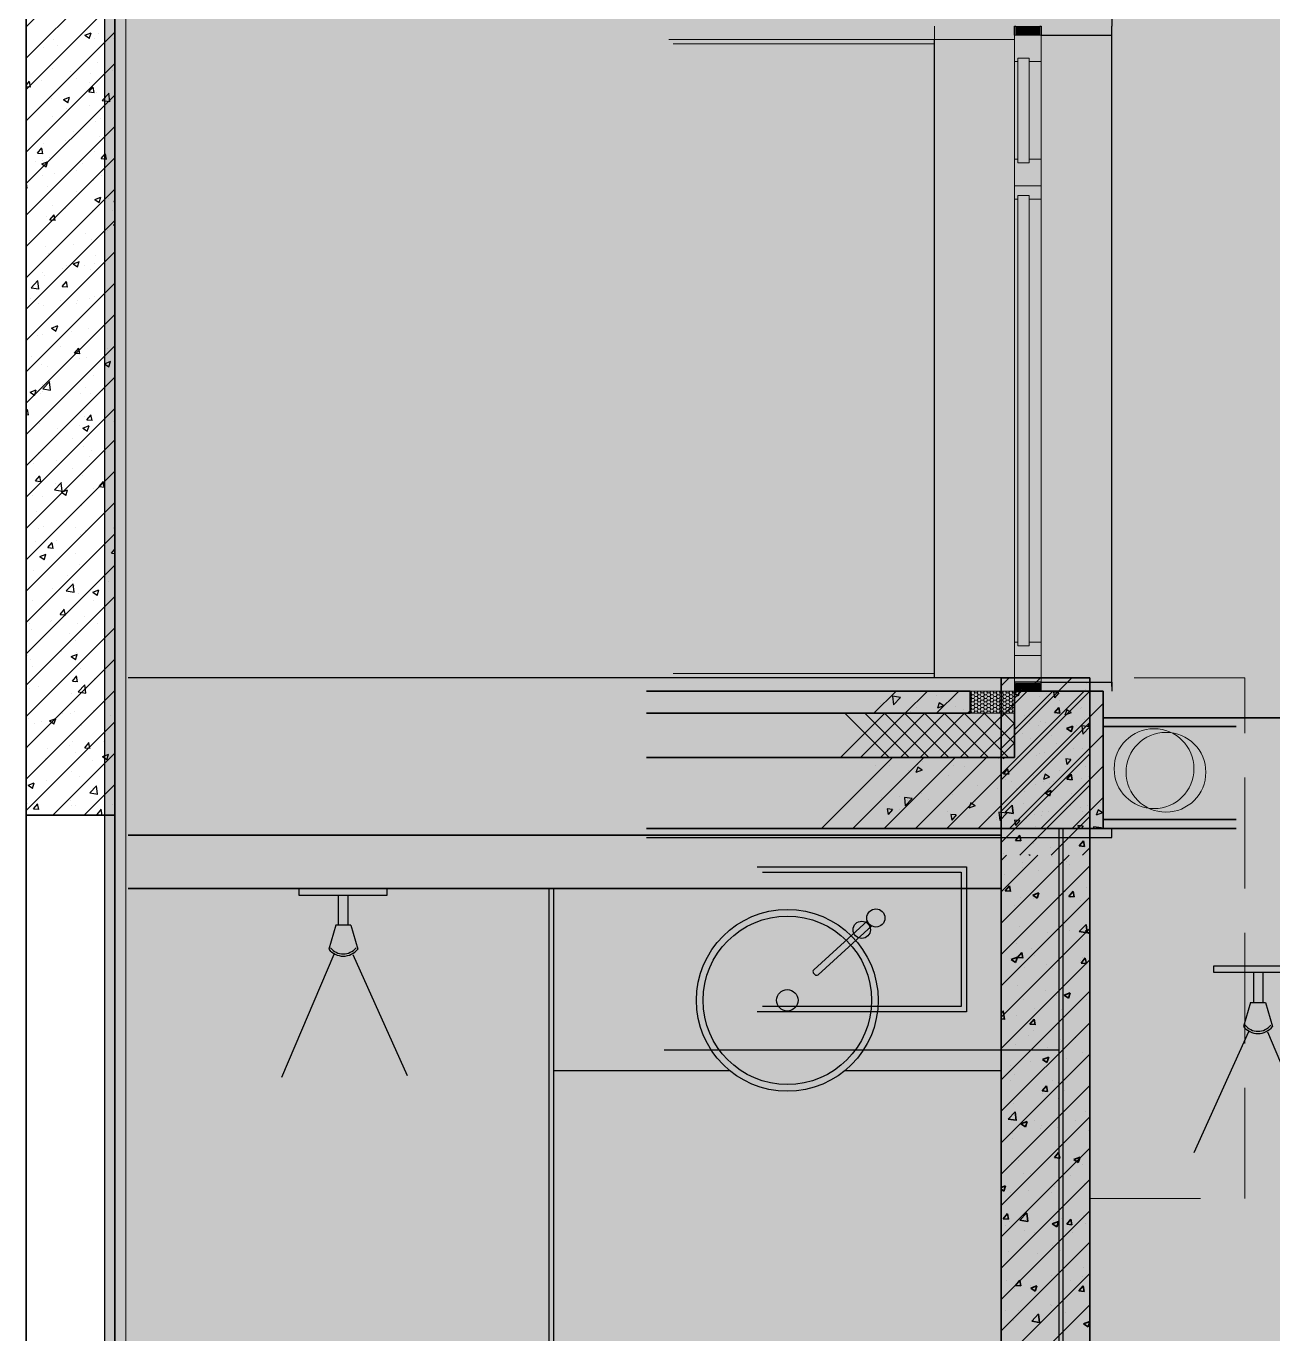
# Model space of a CAD drawing. Header units: inches. Extents: x 143994 to 247866, y 243815 to 272761.
# Drawn here: x 157626 to 160439, y 257056 to 260006 of the extents above; entities that cross this region are included whole.
import ezdxf

# ---------------------------------------------------------------- set-up
doc = ezdxf.new("R2010")
doc.units = ezdxf.units.IN
doc.header["$LTSCALE"] = 1000
doc.header["$MEASUREMENT"] = 0
doc.linetypes.add('DASH', pattern=[0.35, 0.25, -0.1])
doc.layers.get('DEFPOINTS').update_dxf_attribs({"color": 62})
for name, color, linetype in [('0-建筑1F', 127, 'Continuous'), ('0-建筑2F', 127, 'Continuous'), ('A-S-face(建筑粉刷线)', 136, 'Continuous'), ('I-FURNITURE-FIX', 2, 'Continuous'), ('PUB_HATCH', 8, 'Continuous'), ('厨卫', 44, 'Continuous')]:
    doc.layers.add(name, color=color, linetype=linetype)
for name, color, linetype, lineweight in [('A-Flr-Misc', 252, 'Continuous', 9), ('A-Flr-Opng', 14, 'Continuous', 9), ('A-M-Metal-sill', 53, 'Continuous', 9), ('A-M-Stone', 11, 'Continuous', 15), ('A-Wall', 254, 'Continuous', 35), ('MQ-HZ幕墙绘制', 6, 'Continuous', 13), ('W-保温层', 8, 'Continuous', 13)]:
    doc.layers.add(name, color=color, linetype=linetype, lineweight=lineweight)

# ---------------------------------------------------------------- blocks, each defined once
blk = doc.blocks.new('144')
at = {"layer": 'A-Flr-Misc', "color": 127, "linetype": 'DASH'}
for p, q in [((641336.9, -381650.3), (640986.9, -381650.3)), ((640986.9, -381650.3), (640986.9, -382825.3)), ((641336.9, -382825.3), (641336.9, -381650.3)), ((640986.9, -382825.3), (641336.9, -382825.3))]:
    blk.add_line(p, q, dxfattribs=at)
at = {"layer": 'A-Flr-Opng', "color": 127}
blk.add_circle((641131.9, -381855.3), 90, dxfattribs=at)
at = {"layer": 'A-Wall', "color": 127}
for p, q in [((638586.9, -380010.3), (638586.9, -387950.3)), ((638786.9, -387950.3), (638786.9, -380010.3)), ((640786.9, -381650.3), (640986.9, -381650.3)), ((640786.9, -384945.3), (640786.9, -381650.3)), ((640986.9, -381650.3), (640986.9, -381995.3)), ((638586.9, -381960.3), (638786.9, -381960.3)), ((640986.9, -381995.3), (640986.9, -384945.3)), ((638816.9, -382005.3), (640786.9, -382005.3)), ((640786.9, -382125.3), (638816.9, -382125.3))]:
    blk.add_line(p, q, dxfattribs=at)
at = {"layer": 'A-Wall', "color": 127, "linetype": 'Continuous'}
for p, q in [((640786.9, -381668.3), (640805, -381650.3)), ((640786.9, -381739), (640875.7, -381650.3)), ((640786.9, -381809.8), (640946.4, -381650.3)), ((640928.8, -381669.3), (640928.8, -381669.3)), ((640978.9, -381662.7), (640978.9, -381662.7)), ((640786.9, -381880.5), (640986.9, -381680.5)), ((640802.5, -381685.9), (640802.5, -381685.9)), ((640811.4, -381697.6), (640811.4, -381697.6)), ((640815.3, -381684.4), (640829.3, -381679)), ((640815.3, -381684.4), (640825.3, -381691.1)), ((640825.3, -381691.3), (640829.4, -381679.3)), ((640872.5, -381692), (640872.5, -381692)), ((640876, -381675.3), (640876, -381675.3)), ((640976.4, -381677), (640976.4, -381677)), ((640982.7, -381679.8), (640982.7, -381679.8)), ((640787.3, -381728.8), (640786.9, -381725.7)), ((640786.9, -381728.6), (640787.2, -381728.6)), ((640907.6, -381728.7), (640917.2, -381717.2)), ((640907.6, -381728.7), (640919.5, -381729.8)), ((640919.6, -381730), (640917.3, -381717.4)), ((640918.1, -381702.1), (640918.1, -381702.1)), ((640968.6, -381717), (640968.6, -381717)), ((640786.9, -381951.2), (640986.9, -381751.2)), ((640851.9, -381737), (640851.9, -381737)), ((640870.1, -381758.6), (640870.1, -381758.6)), ((640876.2, -381748.2), (640876.2, -381748.2)), ((640926.3, -381741.6), (640926.3, -381741.6)), ((640934.7, -381764.9), (640948.7, -381759.6)), ((640944.7, -381771.9), (640948.8, -381759.8)), ((640974, -381743.6), (640974, -381743.6)), ((640982.9, -381759), (640986.9, -381754.8)), ((640982.9, -381759), (640986.9, -381759.6)), ((640836.2, -381776.9), (640836.2, -381776.9)), ((640899.8, -381780.9), (640899.8, -381780.9)), ((640934.7, -381764.9), (640944.7, -381771.7)), ((640942.9, -381781.4), (640942.9, -381781.4)), ((640949.4, -381810.5), (640949.4, -381810.5)), ((640971.5, -381810.2), (640971.5, -381810.2)), ((640786.9, -382021.9), (640986.9, -381821.9)), ((640823.6, -381827.1), (640823.6, -381827.1)), ((640867.7, -381825.2), (640867.7, -381825.2)), ((640873.6, -381820.5), (640873.6, -381820.5)), ((640791.9, -381866.6), (640801.5, -381855.1)), ((640791.9, -381866.6), (640803.8, -381867.7)), ((640803.9, -381867.9), (640801.6, -381855.3)), ((640859.6, -381870.9), (640859.6, -381870.9)), ((640935.3, -381879.2), (640945, -381867.7)), ((640947.4, -381880.4), (640945.1, -381867.9)), ((640969.1, -381876.8), (640969.1, -381876.8)), ((640976.2, -381850.9), (640976.2, -381850.9)), ((640797.2, -381879.1), (640797.2, -381879.1)), ((640821, -381899.4), (640821, -381899.4)), ((640829.2, -382050.3), (640986.9, -381892.6)), ((640839.4, -381906), (640839.4, -381906)), ((640865.2, -381891.8), (640865.2, -381891.8)), ((640886, -381910), (640900, -381904.6)), ((640896.1, -381916.9), (640900.1, -381904.8)), ((640896.8, -381889.4), (640896.8, -381889.4)), ((640904, -381883.6), (640904, -381883.6)), ((640935.3, -381879.2), (640947.3, -381880.2)), ((640886, -381910), (640896, -381916.7)), ((640946.2, -381910.5), (640946.2, -381910.5)), ((640795.9, -381953.8), (640811.5, -381937.6)), ((640795.9, -381953.8), (640813.7, -381956.6)), ((640813.8, -381956.8), (640811.6, -381937.8)), ((640862.8, -381958.4), (640862.8, -381958.4)), ((640900, -382050.3), (640986.9, -381963.3)), ((640966.7, -381943.4), (640966.7, -381943.4)), ((640970.5, -381951.6), (640970.5, -381951.6)), ((640844.2, -381968.3), (640844.2, -381968.3)), ((640851.3, -381990.3), (640851.3, -381990.3)), ((640864.2, -381985.3), (640864.2, -381985.3)), ((640968, -381970.2), (640968, -381970.2)), ((640971, -381989.8), (640971, -381989.8)), ((640819.6, -382017), (640829.3, -382005.6)), ((640819.6, -382017), (640831.6, -382018.1)), ((640831.7, -382018.3), (640829.4, -382005.8)), ((640860.4, -382024.9), (640860.4, -382024.9)), ((640963.1, -382029.6), (640972.7, -382018.1)), ((640964.3, -382009.9), (640964.3, -382009.9)), ((640967.9, -382023.9), (640967.9, -382023.9)), ((640975.1, -382030.9), (640972.8, -382018.3)), ((640786.9, -382062.7), (640799.3, -382050.3)), ((640786.9, -382133.4), (640870, -382050.3)), ((640786.9, -382204.1), (640940.7, -382050.3)), ((640791.5, -382047.2), (640791.5, -382047.2)), ((640849.7, -382050.3), (640851.4, -382049.6)), ((640851.3, -382050.3), (640851.5, -382049.8)), ((640899.3, -382034.2), (640899.3, -382034.2)), ((640903.1, -382052.4), (640903.1, -382052.4)), ((640917.9, -382030.5), (640917.9, -382030.5)), ((640963.1, -382029.6), (640975, -382030.6)), ((640970.7, -382050.3), (640986.9, -382034)), ((640786.9, -382274.8), (640986.9, -382074.8)), ((640834, -382078.6), (640834, -382078.6)), ((640834.8, -382067.9), (640834.8, -382067.9)), ((640935.1, -382065.8), (640935.1, -382065.8)), ((640941.5, -382072.4), (640941.5, -382072.4)), ((640794.9, -382094.7), (640794.9, -382094.7)), ((640870.7, -382084.7), (640870.7, -382084.7)), ((640796, -382130.8), (640805.6, -382119.3)), ((640796, -382130.8), (640808, -382131.9)), ((640808, -382132.1), (640805.6, -382119.6)), ((640858.2, -382140.8), (640872.2, -382135.4)), ((640858.2, -382140.8), (640868.2, -382147.5)), ((640862.9, -382142.4), (640862.9, -382142.4)), ((640868.2, -382147.7), (640872.2, -382135.6)), ((640932.6, -382132.4), (640932.6, -382132.4)), ((640939.5, -382143.4), (640949.1, -382131.9)), ((640939.5, -382143.4), (640951.4, -382144.4)), ((640951.4, -382144.6), (640949.1, -382132.1)), ((640979.5, -382122.4), (640979.5, -382122.4)), ((640786.9, -382345.5), (640986.9, -382145.5)), ((640818.1, -382163.6), (640818.1, -382163.6)), ((640831.6, -382145.2), (640831.6, -382145.2)), ((640859.6, -382147.2), (640859.6, -382147.2)), ((640944.4, -382147), (640944.4, -382147)), ((640966.3, -382151.7), (640966.3, -382151.7)), ((640930.2, -382198.9), (640930.2, -382198.9)), ((640786.9, -382416.2), (640986.9, -382216.2)), ((640829.2, -382211.7), (640829.2, -382211.7)), ((640891.8, -382225.9), (640891.8, -382225.9)), ((640941.8, -382219.3), (640941.8, -382219.3)), ((640963.2, -382223), (640978.8, -382206.8)), ((640963.2, -382223), (640981, -382225.8)), ((640977.6, -382221.3), (640986.9, -382217.8)), ((640977.6, -382221.3), (640986.9, -382227.6)), ((640981, -382226), (640978.8, -382207)), ((640820.6, -382249.4), (640820.6, -382249.4)), ((640927.4, -382253.9), (640927.4, -382253.9)), ((640971.2, -382241.7), (640971.2, -382241.7)), ((640786.9, -382486.9), (640986.9, -382286.9)), ((640809.6, -382285.8), (640823.6, -382280.5)), ((640809.6, -382285.8), (640819.5, -382292.5)), ((640819.5, -382292.8), (640823.6, -382280.7)), ((640823.8, -382281.3), (640833.4, -382269.8)), ((640823.8, -382281.3), (640835.7, -382282.3)), ((640826.7, -382278.3), (640826.7, -382278.3)), ((640835.7, -382282.5), (640833.4, -382270)), ((640854.6, -382261.7), (640854.6, -382261.7)), ((640862.8, -382276.3), (640862.8, -382276.3)), ((640927.8, -382265.5), (640927.8, -382265.5)), ((640965, -382288.2), (640965, -382288.2)), ((640967.2, -382293.8), (640976.8, -382282.3)), ((640969.6, -382280.8), (640969.6, -382280.8)), ((640979.2, -382295.1), (640976.8, -382282.5)), ((640839.2, -382304.8), (640839.2, -382304.8)), ((640889.2, -382298.2), (640889.2, -382298.2)), ((640902.5, -382305.6), (640902.5, -382305.6)), ((640967.2, -382293.8), (640979.2, -382294.9)), ((640824.3, -382344.9), (640824.3, -382344.9)), ((640925.3, -382332.1), (640925.3, -382332.1)), ((640786.9, -382557.6), (640986.9, -382357.6)), ((640836.6, -382377), (640836.6, -382377)), ((640887.6, -382355.6), (640887.6, -382355.6)), ((640912.4, -382367.1), (640912.4, -382367.1)), ((640929, -382366.4), (640943, -382361)), ((640929, -382366.4), (640938.9, -382373.1)), ((640938.9, -382373.3), (640943, -382361.2)), ((640978.9, -382375.6), (640978.9, -382375.6)), ((640786.9, -382406.8), (640791.9, -382401.6)), ((640794.1, -382420.8), (640791.8, -382401.8)), ((640862.3, -382395.6), (640862.3, -382395.6)), ((640922.9, -382398.7), (640922.9, -382398.7)), ((640786.9, -382419.5), (640794.1, -382420.6)), ((640786.9, -382628.3), (640986.9, -382428.3)), ((640821.9, -382411.5), (640821.9, -382411.5)), ((640851.5, -382431.7), (640861.1, -382420.2)), ((640851.5, -382431.7), (640863.5, -382432.7)), ((640863.5, -382433), (640861.1, -382420.4)), ((640986.1, -382429.3), (640986.1, -382429.3)), ((640848.7, -382457.8), (640848.7, -382457.8)), ((640859.7, -382446), (640859.7, -382446)), ((640920.5, -382465.3), (640920.5, -382465.3)), ((640955.4, -382462.3), (640955.4, -382462.3)), ((640819.5, -382478.1), (640819.5, -382478.1)), ((640890.8, -382484.6), (640890.8, -382484.6)), ((640970.7, -382495), (640970.7, -382495)), ((640786.9, -382699.1), (640986.9, -382499.1)), ((640807.1, -382524.8), (640807.1, -382524.8)), ((640854, -382515), (640854, -382515)), ((640880.3, -382511.4), (640894.3, -382506)), ((640880.3, -382511.4), (640890.2, -382518.1)), ((640890.2, -382518.3), (640894.3, -382506.2)), ((640933.4, -382508.2), (640933.4, -382508.2)), ((640983.5, -382501.6), (640983.5, -382501.6)), ((640817, -382544.6), (640817, -382544.6)), ((640918, -382531.8), (640918, -382531.8)), ((640786.9, -382769.8), (640986.9, -382569.8)), ((640808.9, -382559.4), (640808.9, -382559.4)), ((640879.3, -382582.1), (640888.9, -382570.7)), ((640879.3, -382582.1), (640891.2, -382583.2)), ((640891.2, -382583.4), (640888.9, -382570.9)), ((640901.9, -382558.9), (640901.9, -382558.9)), ((640915.6, -382563.9), (640915.6, -382563.9)), ((640930.9, -382580.5), (640930.9, -382580.5)), ((640814.6, -382611.2), (640814.6, -382611.2)), ((640880.8, -382587.1), (640880.8, -382587.1)), ((640915.6, -382598.4), (640915.6, -382598.4)), ((640786.9, -382840.5), (640986.9, -382640.5)), ((640802.8, -382645.8), (640818.4, -382629.6)), ((640820.6, -382648.7), (640818.4, -382629.7)), ((640978.3, -382628.9), (640978.3, -382628.9)), ((640802.8, -382645.8), (640820.6, -382648.5)), ((640828.2, -382666), (640828.2, -382666)), ((640831.6, -382656.4), (640845.6, -382651)), ((640831.6, -382656.4), (640841.6, -382663.1)), ((640841.6, -382663.3), (640845.6, -382651.3)), ((640861.7, -382648.9), (640861.7, -382648.9)), ((640876.7, -382666.1), (640876.7, -382666.1)), ((640878.3, -382659.4), (640878.3, -382659.4)), ((640913.2, -382665), (640913.2, -382665)), ((640954, -382649.4), (640954, -382649.4)), ((640983.5, -382670.7), (640983.5, -382670.7)), ((640812.1, -382688.5), (640812.1, -382688.5)), ((640812.2, -382677.8), (640812.2, -382677.8)), ((640918.9, -382693), (640918.9, -382693)), ((640786.9, -382911.2), (640986.9, -382711.2)), ((640901.4, -382728.3), (640901.4, -382728.3)), ((640907, -382732.6), (640916.6, -382721.1)), ((640907, -382732.6), (640919, -382733.6)), ((640910.7, -382731.6), (640910.7, -382731.6)), ((640919, -382733.8), (640916.6, -382721.3)), ((640951, -382736.9), (640965, -382731.6)), ((640961, -382743.9), (640965, -382731.8)), ((640809.7, -382744.4), (640809.7, -382744.4)), ((640825.7, -382738.3), (640825.7, -382738.3)), ((640951, -382736.9), (640961, -382743.6)), ((640970.1, -382748.2), (640970.1, -382748.2)), ((640786.9, -382981.9), (640986.9, -382781.9)), ((640836.9, -382767.8), (640836.9, -382767.8)), ((640853.4, -382768.2), (640853.4, -382768.2)), ((640943.7, -382772.3), (640943.7, -382772.3)), ((640975.1, -382790.5), (640975.1, -382790.5)), ((640786.9, -382799.9), (640797, -382796.1)), ((640786.9, -382804.1), (640792.9, -382808.2)), ((640792.9, -382808.4), (640797, -382796.3)), ((640807.3, -382811), (640807.3, -382811)), ((640848.8, -382807.2), (640848.8, -382807.2)), ((640901.4, -382812.2), (640901.4, -382812.2)), ((640908.3, -382798.2), (640908.3, -382798.2)), ((640786.9, -383052.6), (640986.9, -382852.6)), ((640791.3, -382870.5), (640800.9, -382859)), ((640791.3, -382870.5), (640803.3, -382871.5)), ((640798, -382870), (640798, -382870)), ((640803.3, -382871.7), (640800.9, -382859.2)), ((640804.9, -382877.5), (640804.9, -382877.5)), ((640829.3, -382873.7), (640844.9, -382857.5)), ((640829.3, -382873.7), (640847.1, -382876.5)), ((640847.1, -382876.7), (640844.9, -382857.7)), ((640902.4, -382882), (640916.4, -382876.6)), ((640904.7, -382874.5), (640904.7, -382874.5)), ((640905.9, -382864.7), (640905.9, -382864.7)), ((640912.3, -382888.9), (640916.3, -382876.8)), ((640922.5, -382869.4), (640922.5, -382869.4)), ((640934.8, -382883), (640944.4, -382871.5)), ((640946.7, -382884.3), (640944.4, -382871.7)), ((640972.6, -382862.8), (640972.6, -382862.8)), ((640796.2, -382886.1), (640796.2, -382886.1)), ((640840.1, -382896.9), (640840.1, -382896.9)), ((640861.1, -382902.2), (640861.1, -382902.2)), ((640902.4, -382882), (640912.3, -382888.7)), ((640934.8, -382883), (640946.7, -382884.1)), ((640946.9, -382901.4), (640946.9, -382901.4)), ((640977.7, -382882.1), (640977.7, -382882.1)), ((640786.9, -383123.3), (640986.9, -382923.3)), ((640903.4, -382931.3), (640903.4, -382931.3)), ((640802.4, -382944.1), (640802.4, -382944.1)), ((640869.9, -382948.3), (640869.9, -382948.3)), ((640920, -382941.7), (640920, -382941.7)), ((640786.9, -383194), (640986.9, -382994)), ((640864.9, -382976.2), (640864.9, -382976.2)), ((640901, -382997.9), (640901, -382997.9)), ((640971.7, -382980.7), (640971.7, -382980.7)), ((640800, -383010.7), (640800, -383010.7)), ((640817.3, -383027.2), (640817.3, -383027.2)), ((640819.1, -383020.9), (640828.7, -383009.4)), ((640819.1, -383020.9), (640831, -383022)), ((640831, -383022.2), (640828.7, -383009.6)), ((640852.8, -383021.5), (640852.8, -383021.5)), ((640853.7, -383027), (640867.7, -383021.6)), ((640853.7, -383027), (640863.6, -383033.7)), ((640863.6, -383033.9), (640867.7, -383021.8)), ((640867.3, -383020.6), (640867.3, -383020.6)), ((640943.1, -383010.6), (640943.1, -383010.6)), ((640962.5, -383033.5), (640972.1, -383022)), ((640969.5, -383001.5), (640969.5, -383001.5)), ((640974.5, -383034.7), (640972.1, -383022.2)), ((640962.5, -383033.5), (640974.5, -383034.5)), ((640786.9, -383264.7), (640986.9, -383064.7)), ((640797.6, -383077.3), (640797.6, -383077.3)), ((640826, -383078.4), (640826, -383078.4)), ((640855.8, -383101.6), (640871.4, -383085.4)), ((640873.6, -383104.6), (640871.4, -383085.6)), ((640898.6, -383064.5), (640898.6, -383064.5)), ((640900.8, -383065.4), (640900.8, -383065.4)), ((640932.7, -383082.9), (640932.7, -383082.9)), ((640814.7, -383099.5), (640814.7, -383099.5)), ((640855.8, -383101.6), (640873.6, -383104.4)), ((640868.2, -383105.2), (640868.2, -383105.2)), ((640890.5, -383089.5), (640890.5, -383089.5)), ((640973.1, -383107.5), (640986.9, -383102.2)), ((640973.1, -383107.5), (640983, -383114.2)), ((640974.9, -383109.8), (640974.9, -383109.8)), ((640983, -383114.4), (640986.9, -383102.8))]:
    blk.add_line(p, q, dxfattribs=at)
at = {"layer": 'I-FURNITURE-FIX', "color": 127, "ltscale": 10}
blk.add_line((639776.9, -382125.3), (639776.9, -382536.3), dxfattribs=at)
at = {"layer": 'PUB_HATCH', "color": 127, "linetype": 'Continuous'}
for p, q in [((638586.9, -380182), (638758.6, -380010.3)), ((638586.9, -380252.7), (638786.9, -380052.7)), ((638586.9, -380323.4), (638786.9, -380123.4)), ((638586.9, -380394.1), (638786.9, -380194.1)), ((638719.7, -380200.6), (638733.7, -380195.3)), ((638729.4, -380207.9), (638733.4, -380195.8)), ((638750.9, -380196.1), (638750.9, -380196.1)), ((638648.2, -380210.2), (638648.2, -380210.2)), ((638657.9, -380224.7), (638657.9, -380224.7)), ((638719.7, -380200.6), (638729.7, -380207.4)), ((638741.8, -380209.2), (638741.8, -380209.2)), ((638784.2, -380208.1), (638784.2, -380208.1)), ((638625.1, -380229.2), (638625.1, -380229.2)), ((638586.9, -380464.8), (638786.9, -380264.8)), ((638645.8, -380276.8), (638645.8, -380276.8)), ((638687.1, -380281.5), (638687.1, -380281.5)), ((638748.5, -380262.7), (638748.5, -380262.7)), ((638781.7, -380280.4), (638781.7, -380280.4)), ((638586.9, -380314.1), (638594.8, -380304.7)), ((638596.8, -380317.7), (638594.5, -380305.2)), ((638605.3, -380303.6), (638605.3, -380303.6)), ((638622.5, -380303.9), (638622.5, -380303.9)), ((638701.5, -380299.2), (638701.5, -380299.2)), ((638729.3, -380308.4), (638729.3, -380308.4)), ((638731.6, -380287), (638731.6, -380287)), ((638586.9, -380316.4), (638597.1, -380317.2)), ((638586.9, -380535.6), (638786.9, -380335.6)), ((638643.3, -380343.4), (638643.3, -380343.4)), ((638671.1, -380345.7), (638685.1, -380340.3)), ((638680.7, -380352.9), (638684.8, -380340.8)), ((638728.6, -380328.8), (638738.2, -380317.3)), ((638728.6, -380328.8), (638740.6, -380329.8)), ((638740.3, -380330.3), (638737.9, -380317.8)), ((638746, -380329.3), (638746, -380329.3)), ((638758.3, -380347.7), (638773.9, -380331.5)), ((638775.8, -380350.8), (638773.6, -380331.8)), ((638671.1, -380345.7), (638681, -380352.4)), ((638679, -380365.8), (638679, -380365.8)), ((638729.1, -380359.3), (638729.1, -380359.3)), ((638758.3, -380347.7), (638776.1, -380350.5)), ((638647.3, -380383.2), (638647.3, -380383.2)), ((638743.6, -380395.9), (638743.6, -380395.9)), ((638754.1, -380387.7), (638754.1, -380387.7)), ((638586.9, -380606.3), (638786.9, -380406.3)), ((638640.9, -380410), (638640.9, -380410)), ((638693.2, -380418.5), (638693.2, -380418.5)), ((638752.2, -380428.2), (638752.2, -380428.2)), ((638612.9, -380466.6), (638622.5, -380455.1)), ((638624.6, -380468.2), (638622.2, -380455.6)), ((638626.4, -380444.7), (638626.4, -380444.7)), ((638676.5, -380438.1), (638676.5, -380438.1)), ((638586.9, -380677), (638786.9, -380477)), ((638608.4, -380485.4), (638608.4, -380485.4)), ((638612.9, -380466.6), (638624.9, -380467.7)), ((638622.4, -380490.7), (638636.4, -380485.3)), ((638622.4, -380490.7), (638632.4, -380497.4)), ((638624.5, -380482.5), (638624.5, -380482.5)), ((638632.1, -380497.9), (638636.1, -380485.8)), ((638638.5, -380476.5), (638638.5, -380476.5)), ((638715.2, -380489.9), (638715.2, -380489.9)), ((638741.2, -380462.5), (638741.2, -380462.5)), ((638741.2, -380462.5), (638741.2, -380462.5)), ((638756.3, -380479.2), (638766, -380467.7)), ((638756.3, -380479.2), (638768.3, -380480.2)), ((638768, -380480.7), (638765.7, -380468.2)), ((638623.8, -380517), (638623.8, -380517)), ((638650.6, -380512.3), (638650.6, -380512.3)), ((638699.6, -380507), (638699.6, -380507)), ((638757.3, -380516.8), (638757.3, -380516.8)), ((638586.9, -380526.3), (638587, -380526.3)), ((638588.9, -380545.7), (638586.9, -380529)), ((638586.9, -380545), (638589.2, -380545.3)), ((638586.9, -380747.7), (638786.9, -380547.7)), ((638636, -380543.1), (638636, -380543.1)), ((638738.7, -380529), (638738.7, -380529)), ((638700.9, -380552.5), (638700.9, -380552.5)), ((638741.8, -380571.2), (638755.8, -380565.9)), ((638741.8, -380571.2), (638751.7, -380577.9)), ((638751.4, -380578.4), (638755.5, -380566.4)), ((638773.3, -380569.3), (638773.3, -380569.3)), ((638784.8, -380575.6), (638786.9, -380573.5)), ((638784.8, -380575.6), (638786.9, -380576)), ((638640.6, -380617.1), (638650.3, -380605.6)), ((638647, -380585.9), (638647, -380585.9)), ((638652.3, -380618.6), (638650, -380606.1)), ((638675.4, -380591.6), (638675.4, -380591.6)), ((638736.3, -380595.6), (638736.3, -380595.6)), ((638782.1, -380596.1), (638782.1, -380596.1)), ((638586.9, -380818.4), (638786.9, -380618.4)), ((638586.9, -380630.7), (638587.8, -380630.4)), ((638586.9, -380632.5), (638587.5, -380630.9)), ((638633.6, -380609.7), (638633.6, -380609.7)), ((638640.6, -380617.1), (638652.6, -380618.1)), ((638784.1, -380629.6), (638786.9, -380626.3)), ((638784.1, -380629.6), (638786.9, -380629.9)), ((638594.4, -380664.8), (638594.4, -380664.8)), ((638720.7, -380648.2), (638720.7, -380648.2)), ((638733.9, -380662.2), (638733.9, -380662.2)), ((638770.7, -380641.6), (638770.7, -380641.6)), ((638586.9, -380889.1), (638786.9, -380689.1)), ((638631.2, -380676.3), (638631.2, -380676.3)), ((638636.4, -380693.8), (638636.4, -380693.8)), ((638692.7, -380671.8), (638692.7, -380671.8)), ((638668.1, -380727.1), (638668.1, -380727.1)), ((638678.6, -380720.6), (638678.6, -380720.6)), ((638693.1, -380716.3), (638707.1, -380710.9)), ((638693.1, -380716.3), (638703.1, -380723)), ((638702.8, -380723.5), (638706.8, -380711.4)), ((638718.1, -380720.5), (638718.1, -380720.5)), ((638740.6, -380715.7), (638740.6, -380715.7)), ((638743.2, -380698.3), (638743.2, -380698.3)), ((638785.4, -380725.1), (638785.4, -380725.1)), ((638597.9, -380770.5), (638613.5, -380754.2)), ((638615.4, -380773.6), (638613.2, -380754.6)), ((638623.9, -380735.7), (638623.9, -380735.7)), ((638628.7, -380742.8), (638628.7, -380742.8)), ((638668.4, -380767.5), (638678, -380756)), ((638680.1, -380769.1), (638677.7, -380756.5)), ((638731.4, -380728.8), (638731.4, -380728.8)), ((638586.9, -380959.8), (638786.9, -380759.8)), ((638597.9, -380770.5), (638615.7, -380773.2)), ((638668.4, -380767.5), (638680.4, -380768.6)), ((638596.6, -380795.4), (638596.6, -380795.4)), ((638615.4, -380805.9), (638615.4, -380805.9)), ((638626.3, -380809.4), (638626.3, -380809.4)), ((638665.5, -380799.4), (638665.5, -380799.4)), ((638700.3, -380805.7), (638700.3, -380805.7)), ((638703.4, -380799.9), (638703.4, -380799.9)), ((638729, -380795.3), (638729, -380795.3)), ((638741.3, -380789.4), (638741.3, -380789.4)), ((638586.9, -381030.5), (638786.9, -380830.5)), ((638644.5, -380861.3), (638658.5, -380855.9)), ((638644.5, -380861.3), (638654.4, -380868)), ((638654.1, -380868.5), (638658.2, -380856.4)), ((638688.6, -380868.3), (638688.6, -380868.3)), ((638726.6, -380861.9), (638726.6, -380861.9)), ((638586.9, -381101.2), (638786.9, -380901.2)), ((638612.9, -380878.2), (638612.9, -380878.2)), ((638623.9, -380876), (638623.9, -380876)), ((638664.5, -380902.1), (638664.5, -380902.1)), ((638599.9, -380924.5), (638599.9, -380924.5)), ((638692.1, -380925.1), (638692.1, -380925.1)), ((638696.1, -380918), (638705.8, -380906.5)), ((638696.1, -380918), (638708.1, -380919)), ((638707.8, -380919.5), (638705.5, -380907)), ((638706.6, -380929), (638706.6, -380929)), ((638724.1, -380928.5), (638724.1, -380928.5)), ((638762.3, -380930.5), (638762.3, -380930.5)), ((638771.2, -380906.6), (638771.2, -380906.6)), ((638621.4, -380942.6), (638621.4, -380942.6)), ((638636, -380947.1), (638636, -380947.1)), ((638763.9, -380941.8), (638777.9, -380936.4)), ((638763.9, -380941.8), (638773.8, -380948.5)), ((638773.5, -380949), (638777.6, -380936.9)), ((638586.9, -381172), (638786.9, -380972)), ((638623.4, -380989), (638623.4, -380989)), ((638624.4, -380998.4), (638640, -380982.2)), ((638641.9, -381001.5), (638639.7, -380982.5)), ((638740, -380969), (638740, -380969)), ((638595.8, -381006.3), (638609.8, -381000.9)), ((638595.8, -381006.3), (638605.8, -381013)), ((638605.5, -381013.5), (638609.5, -381001.4)), ((638619, -381009.2), (638619, -381009.2)), ((638624.4, -380998.4), (638642.2, -381001.2)), ((638624.7, -381003.8), (638624.7, -381003.8)), ((638709.7, -381009.4), (638709.7, -381009.4)), ((638721.7, -380995.1), (638721.7, -380995.1)), ((638731.4, -381008.3), (638731.4, -381008.3)), ((638759.8, -381002.8), (638759.8, -381002.8)), ((638586.9, -381242.7), (638786.9, -381042.7)), ((638586.9, -381048.1), (638590.1, -381044.4)), ((638592.1, -381057.4), (638589.8, -381044.9)), ((638586.9, -381056.4), (638592.4, -381056.9)), ((638616.6, -381075.7), (638616.6, -381075.7)), ((638699.7, -381059), (638699.7, -381059)), ((638719.3, -381061.7), (638719.3, -381061.7)), ((638723.9, -381068.4), (638733.5, -381056.9)), ((638723.9, -381068.4), (638735.9, -381069.4)), ((638735.6, -381069.9), (638733.2, -381057.4)), ((638782.9, -381071.7), (638782.9, -381071.7)), ((638657.1, -381088.3), (638657.1, -381088.3)), ((638692.5, -381110.5), (638692.5, -381110.5)), ((638707.2, -381081.7), (638707.2, -381081.7)), ((638715.2, -381086.8), (638729.2, -381081.5)), ((638715.2, -381086.8), (638725.1, -381093.6)), ((638724.8, -381094.1), (638728.9, -381082)), ((638586.9, -381313.4), (638786.9, -381113.4)), ((638627.9, -381132.9), (638627.9, -381132.9)), ((638716.8, -381128.2), (638716.8, -381128.2)), ((638734.7, -381137.4), (638734.7, -381137.4)), ((638604.5, -381167.2), (638604.5, -381167.2)), ((638614.2, -381142.3), (638614.2, -381142.3)), ((638654.6, -381160.6), (638654.6, -381160.6)), ((638730.3, -381150.6), (638730.3, -381150.6)), ((638586.9, -381384.1), (638786.9, -381184.1)), ((638608.2, -381206.3), (638617.8, -381194.8)), ((638619.9, -381207.8), (638617.5, -381195.3)), ((638691.5, -381178.3), (638691.5, -381178.3)), ((638714.4, -381194.8), (638714.4, -381194.8)), ((638608.2, -381206.3), (638620.2, -381207.3)), ((638611.7, -381208.9), (638611.7, -381208.9)), ((638650.9, -381226.3), (638666.5, -381210.1)), ((638650.9, -381226.3), (638668.7, -381229.1)), ((638652.7, -381212.2), (638652.7, -381212.2)), ((638668.4, -381229.4), (638666.2, -381210.5)), ((638666.5, -381231.9), (638680.5, -381226.5)), ((638676.2, -381239.1), (638680.2, -381227)), ((638739.4, -381222.2), (638739.4, -381222.2)), ((638751.6, -381218.8), (638761.3, -381207.3)), ((638751.6, -381218.8), (638763.6, -381219.9)), ((638759.5, -381216.7), (638759.5, -381216.7)), ((638763.3, -381220.4), (638761, -381207.8)), ((638586.9, -381454.8), (638786.9, -381254.8)), ((638602, -381239.5), (638602, -381239.5)), ((638622.8, -381242.2), (638622.8, -381242.2)), ((638666.5, -381231.9), (638676.5, -381238.6)), ((638677.7, -381229.5), (638677.7, -381229.5)), ((638609.3, -381275.5), (638609.3, -381275.5)), ((638712, -381261.4), (638712, -381261.4)), ((638613.7, -381314.4), (638613.7, -381314.4)), ((638625.1, -381308.4), (638625.1, -381308.4)), ((638699.1, -381312.2), (638699.1, -381312.2)), ((638751.4, -381291.7), (638751.4, -381291.7)), ((638785.9, -381312.4), (638786.9, -381312)), ((638785.9, -381312.4), (638786.9, -381313.1)), ((638586.9, -381525.5), (638786.9, -381325.5)), ((638606.9, -381342.1), (638606.9, -381342.1)), ((638635.9, -381356.7), (638645.6, -381345.2)), ((638647.6, -381358.3), (638645.3, -381345.7)), ((638655.9, -381341.2), (638655.9, -381341.2)), ((638709.5, -381328), (638709.5, -381328)), ((638720.5, -381318.9), (638720.5, -381318.9)), ((638762.7, -381345.7), (638762.7, -381345.7)), ((638617.9, -381376.9), (638631.9, -381371.5)), ((638627.5, -381384.1), (638631.6, -381372)), ((638635.9, -381356.7), (638647.9, -381357.8)), ((638698.8, -381370.6), (638698.8, -381370.6)), ((638748.9, -381364), (638748.9, -381364)), ((638779.4, -381369.3), (638786.9, -381360.3)), ((638779.4, -381369.3), (638786.9, -381369.9)), ((638586.9, -381596.2), (638786.9, -381396.2)), ((638617.9, -381376.9), (638627.8, -381383.6)), ((638707.1, -381394.6), (638707.1, -381394.6)), ((638604.4, -381408.6), (638604.4, -381408.6)), ((638680.7, -381420.5), (638680.7, -381420.5)), ((638690.9, -381431.6), (638690.9, -381431.6)), ((638772, -381432.9), (638772, -381432.9)), ((638646.2, -381449.5), (638646.2, -381449.5)), ((638677.4, -381454.2), (638693, -381438)), ((638677.4, -381454.2), (638695.2, -381457)), ((638694.9, -381457.4), (638692.7, -381438.4)), ((638696.2, -381442.9), (638696.2, -381442.9)), ((638704.7, -381461.1), (638704.7, -381461.1)), ((638737.2, -381457.4), (638751.2, -381452.1)), ((638737.2, -381457.4), (638747.2, -381464.1)), ((638746.9, -381464.6), (638751, -381452.6)), ((638586.9, -381666.9), (638786.9, -381466.9)), ((638602, -381475.2), (638602, -381475.2)), ((638738.8, -381475.5), (638738.8, -381475.5)), ((638622.2, -381495.5), (638622.2, -381495.5)), ((638641.8, -381522.7), (638641.8, -381522.7)), ((638643.6, -381521.8), (638643.6, -381521.8)), ((638663.7, -381507.2), (638673.3, -381495.7)), ((638663.7, -381507.2), (638675.7, -381508.2)), ((638675.4, -381508.7), (638673, -381496.2)), ((638719.4, -381511.8), (638719.4, -381511.8)), ((638586.9, -381737.6), (638786.9, -381537.6)), ((638593.6, -381528.4), (638593.6, -381528.4)), ((638599.6, -381541.8), (638599.6, -381541.8)), ((638683.9, -381549.6), (638683.9, -381549.6)), ((638702.2, -381527.7), (638702.2, -381527.7)), ((638748.5, -381527.2), (638748.5, -381527.2)), ((638698.6, -381565.5), (638698.6, -381565.5)), ((638586.9, -381808.3), (638786.9, -381608.3)), ((638591, -381600.7), (638591, -381600.7)), ((638597.1, -381608.4), (638597.1, -381608.4)), ((638666.8, -381590.7), (638666.8, -381590.7)), ((638688.6, -381602.5), (638702.6, -381597.1)), ((638688.6, -381602.5), (638698.5, -381609.2)), ((638698.2, -381609.7), (638702.3, -381597.6)), ((638699.8, -381594.3), (638699.8, -381594.3)), ((638602, -381624.4), (638602, -381624.4)), ((638708.7, -381628.9), (638708.7, -381628.9)), ((638614.1, -381669.6), (638614.1, -381669.6)), ((638691.4, -381657.6), (638701.1, -381646.1)), ((638691.4, -381657.6), (638703.4, -381658.6)), ((638697.4, -381660.9), (638697.4, -381660.9)), ((638703.1, -381659.1), (638700.8, -381646.6)), ((638704, -381682.2), (638719.5, -381665.9)), ((638721.4, -381685.3), (638719.2, -381666.3)), ((638740.5, -381653), (638740.5, -381653)), ((638586.9, -381879.1), (638786.9, -381679.1)), ((638594.7, -381675), (638594.7, -381675)), ((638690.3, -381684.8), (638690.3, -381684.8)), ((638704, -381682.2), (638721.7, -381684.9)), ((638695, -381727.4), (638695, -381727.4)), ((638737.9, -381725.2), (638737.9, -381725.2)), ((638738.2, -381728.7), (638738.2, -381728.7)), ((638586.9, -381949.8), (638786.9, -381749.8)), ((638592.3, -381741.5), (638592.3, -381741.5)), ((638605.2, -381753.5), (638605.2, -381753.5)), ((638621.6, -381748.8), (638621.6, -381748.8)), ((638639.9, -381747.5), (638653.9, -381742.1)), ((638639.9, -381747.5), (638649.9, -381754.2)), ((638649.6, -381754.7), (638653.6, -381742.6)), ((638669.8, -381731.1), (638669.8, -381731.1)), ((638687.8, -381731.8), (638687.8, -381731.8)), ((638712, -381758), (638712, -381758)), ((638776.6, -381735.6), (638776.6, -381735.6)), ((638587.4, -381797), (638586.9, -381794.4)), ((638586.9, -381796.5), (638587.7, -381796.5)), ((638589.8, -381808.1), (638589.8, -381808.1)), ((638635.2, -381810.7), (638635.2, -381810.7)), ((638685.3, -381804.1), (638685.3, -381804.1)), ((638692.5, -381794), (638692.5, -381794)), ((638698, -381818.8), (638698, -381818.8)), ((638719.2, -381808), (638728.8, -381796.5)), ((638719.2, -381808), (638731.2, -381809.1)), ((638730.9, -381809.6), (638728.5, -381797)), ((638761, -381794.2), (638761, -381794.2)), ((638630, -381832.8), (638630, -381832.8)), ((638647.1, -381960.3), (638786.9, -381820.5)), ((638736.8, -381837.3), (638736.8, -381837.3)), ((638759.3, -381828), (638773.3, -381822.6)), ((638759.3, -381828), (638769.2, -381834.7)), ((638769, -381835.2), (638773, -381823.1)), ((638587.4, -381874.7), (638587.4, -381874.7)), ((638690.1, -381860.6), (638690.1, -381860.6)), ((638708.4, -381873), (638708.4, -381873)), ((638591.3, -381892.5), (638605.3, -381887.1)), ((638591.3, -381892.5), (638601.2, -381899.2)), ((638600.9, -381899.7), (638605, -381887.6)), ((638632.7, -381883), (638632.7, -381883)), ((638717.8, -381960.3), (638786.9, -381891.2)), ((638730.5, -381910.1), (638746, -381893.9)), ((638748, -381913.2), (638745.7, -381894.2)), ((638591.1, -381935), (638591.1, -381935)), ((638603.5, -381945.9), (638613.1, -381934.4)), ((638615.2, -381947.5), (638612.8, -381934.9)), ((638687.7, -381927.2), (638687.7, -381927.2)), ((638730.5, -381910.1), (638748.3, -381912.9)), ((638782.1, -381935.3), (638782.1, -381935.3)), ((638603.5, -381945.9), (638615.5, -381947)), ((638655.8, -381951.9), (638655.8, -381951.9)), ((638689.7, -381938.1), (638689.7, -381938.1)), ((638697.8, -381939.5), (638697.8, -381939.5)), ((638746.9, -381958.5), (638756.6, -381947)), ((638746.9, -381958.5), (638758.9, -381959.5)), ((638758.6, -381960), (638756.3, -381947.5))]:
    blk.add_line(p, q, dxfattribs=at)
at = {"layer": 'W-保温层', "color": 127}
blk.add_line((638811.9, -387950.3), (638811.9, -380010.3), dxfattribs=at)
at = {"layer": '厨卫', "color": 127}
for p, q in [((640786.9, -381650.3), (638816.9, -381650.3)), ((639401.9, -382125.3), (639201.9, -382125.3)), ((639201.9, -382125.3), (639201.9, -382140.3)), ((639201.9, -382140.3), (639401.9, -382140.3)), ((639291.1, -382140.3), (639291.1, -382208.5)), ((639312.4, -382140.3), (639312.4, -382208.5)), ((639401.9, -382140.3), (639401.9, -382125.3)), ((639766.9, -382125.3), (639776.9, -382125.3)), ((639766.9, -383321.3), (639766.9, -382125.3)), ((639776.9, -382125.3), (639776.9, -383321.3)), ((640485.3, -382198.6), (640364, -382308.8)), ((639285.4, -382208.5), (639269.7, -382262.5)), ((639319.5, -382208.5), (639285.4, -382208.5)), ((639319.5, -382208.5), (639335.1, -382262.5)), ((640373.7, -382320.2), (640494.8, -382210.2)), ((639281, -382274.6), (639163.4, -382552.3)), ((639323.8, -382274.6), (639446.9, -382547.8)), ((640363, -382315.8), (640366.3, -382319.5)), ((639776.9, -382536.3), (640174.3, -382536.3)), ((640434.4, -382536.3), (640786.9, -382536.3))]:
    blk.add_line(p, q, dxfattribs=at)
for centre, radius in [((640304.4, -382377.9), 205), ((640504.3, -382192), 20.5), ((640304.4, -382377.9), 190), ((640304.4, -382377.9), 24.3)]:
    blk.add_circle(centre, radius, dxfattribs=at)
for centre, radius, start, end in [((639302.4, -382236.2), 37, 218.8688, 321.1312), ((639302.4, -382236.2), 42, 218.8688, 321.1312), ((640368.3, -382313), 5.98, 135.84, 208.844), ((640370.3, -382316.5), 5, 216.9068, 312.2557)]:
    blk.add_arc(centre, radius, start, end, dxfattribs=at)
blk = doc.blocks.new('1442323')
at = {"layer": 'MQ-HZ幕墙绘制'}
h = blk.add_hatch(dxfattribs=at)
h.set_pattern_fill('HEX', color=127, angle=-90, style=0)
h.set_pattern_definition([(270, (1330.9525, 145.3926), (1.649778, -3e-16), [0.9525, -1.905]), (30, (1330.9525, 145.3926), (-0.824889, 1.4287496586), [0.9525, -1.905]), (330, (1330.9525, 144.4401), (0.824889, 1.4287496586), [0.9525, -1.905])])
h.paths.add_polyline_path([(682839.9, -380239.3), (682893.9, -380239.3), (682893.9, -380256.3), (682839.9, -380256.3)])
h = blk.add_hatch(dxfattribs=at)
h.set_pattern_fill('HEX', color=127, angle=-90, style=0)
h.set_pattern_definition([(270, (684017.874, -381563.9164), (1.649778, -3e-16), [0.9525, -1.905]), (30, (684017.874, -381563.9164), (-0.824889, 1.4287497), [0.9525, -1.905]), (330, (684017.874, -381564.8689), (0.824889, 1.4287497), [0.9525, -1.905])])
h.paths.add_polyline_path([(682839.9, -381739.3), (682893.9, -381739.3), (682893.9, -381722.3), (682839.9, -381722.3)])
h = blk.add_hatch(dxfattribs=at)
h.set_pattern_fill('HONEY', color=127, scale=3)
h.set_pattern_definition([(0, (685353.424, -599.6537), (7.14375, 4.124445), [4.7625, -9.525]), (120, (685353.424, -599.6537), (-7.143749147, 4.12444648), [4.7625, -9.525]), (60, (685353.424, -599.6537), (8.53e-07, 8.24889148), [-9.525, 4.7625])])
h.paths.add_polyline_path([(682836.9, -381739.3), (682736.9, -381739.3), (682736.9, -381789.3), (682836.9, -381789.3)])
at = {"layer": 'A-Flr-Opng', "color": 127}
blk.add_circle((683178.8, -381922.4), 90, dxfattribs=at)
at = {"layer": 'A-M-Metal-sill', "color": 127}
for p, q in [((682656.9, -380269.3), (682056.9, -380269.3)), ((682066.9, -380279.3), (682656.9, -380279.3)), ((682656.9, -380279.3), (682656.9, -380269.3)), ((682656.9, -381699.3), (682066.9, -381699.3)), ((682656.9, -381709.3), (682656.9, -381699.3)), ((682056.9, -381709.3), (682656.9, -381709.3))]:
    blk.add_line(p, q, dxfattribs=at)
at = {"layer": 'A-M-Stone', "color": 127}
for p, q in [((682656.9, -380269.3), (682656.9, -380239.3)), ((682836.9, -380269.3), (682656.9, -380269.3)), ((682656.9, -381709.3), (682006.9, -381709.3)), ((682836.9, -381709.3), (682656.9, -381709.3))]:
    blk.add_line(p, q, dxfattribs=at)
at = {"layer": 'A-S-face(建筑粉刷线)', "color": 127}
for p, q in [((683056.9, -376519.3), (683056.9, -380239.3)), ((683056.9, -382069.3), (683056.9, -382049.3)), ((682006.9, -382069.3), (683056.9, -382069.3))]:
    blk.add_line(p, q, dxfattribs=at)
for points in [[(682896.9, -380259.3), (683056.9, -380259.3), (683056.9, -380239.3)], [(682896.9, -381719.3), (683056.9, -381719.3), (683056.9, -381739.3)]]:
    blk.add_lwpolyline(points, dxfattribs=at)
at = {"layer": 'A-Wall', "color": 127}
for p, q in [((682006.9, -381739.3), (682736.9, -381739.3)), ((682736.9, -381739.3), (682736.9, -381789.3)), ((682836.9, -381739.3), (683036.9, -381739.3)), ((682836.9, -381889.3), (682836.9, -381739.3)), ((683036.9, -381739.3), (683036.9, -382049.3)), ((682736.9, -381789.3), (682006.9, -381789.3)), ((683941.9, -381799.3), (683036.9, -381799.3)), ((683336.9, -381819.3), (683036.9, -381819.3)), ((682006.9, -381889.3), (682836.9, -381889.3)), ((683036.9, -382049.3), (682006.9, -382049.3)), ((683036.9, -382029.3), (683336.9, -382029.3)), ((683036.9, -382049.3), (683336.9, -382049.3))]:
    blk.add_line(p, q, dxfattribs=at)
at = {"layer": 'MQ-HZ幕墙绘制', "color": 127}
for p, q in [((682836.9, -380319.3), (682836.9, -380259.3)), ((682836.9, -380259.3), (682896.9, -380259.3)), ((682896.9, -380259.3), (682896.9, -380319.3)), ((682869.9, -380311.3), (682844.9, -380311.3)), ((682844.9, -380311.3), (682844.9, -380319.3)), ((682869.9, -380319.3), (682869.9, -380311.3)), ((682836.9, -380544.4), (682836.9, -380319.3)), ((682844.9, -380319.3), (682836.9, -380319.3)), ((682844.9, -380319.4), (682844.9, -380544.4)), ((682896.9, -380319.3), (682869.9, -380319.3)), ((682869.9, -380319.4), (682869.9, -380544.4)), ((682896.9, -380319.3), (682896.9, -380544.4)), ((682844.9, -380539.3), (682836.9, -380539.3)), ((682836.9, -380539.3), (682836.9, -380599.3)), ((682844.9, -380547.3), (682844.9, -380539.3)), ((682869.9, -380547.3), (682844.9, -380547.3)), ((682896.9, -380539.3), (682869.9, -380539.3)), ((682869.9, -380539.3), (682869.9, -380547.3)), ((682896.9, -380599.3), (682896.9, -380539.3)), ((682836.9, -380599.3), (682896.9, -380599.3)), ((682836.9, -380629.3), (682836.9, -380599.3)), ((682836.9, -380599.3), (682896.9, -380599.3)), ((682896.9, -380599.3), (682896.9, -380629.3)), ((682836.9, -381629.3), (682836.9, -380629.3)), ((682844.9, -380629.3), (682836.9, -380629.3)), ((682869.9, -380621.3), (682844.9, -380621.3)), ((682844.9, -380621.3), (682844.9, -380629.3)), ((682844.9, -381629.3), (682844.9, -380629.3)), ((682869.9, -380629.3), (682869.9, -380621.3)), ((682869.9, -381629.3), (682869.9, -380629.3)), ((682896.9, -380629.3), (682869.9, -380629.3)), ((682896.9, -381629.3), (682896.9, -380629.3)), ((682844.9, -381629.3), (682836.9, -381629.3)), ((682836.9, -381629.3), (682836.9, -381659.3)), ((682844.9, -381637.3), (682844.9, -381629.3)), ((682869.9, -381637.3), (682844.9, -381637.3)), ((682896.9, -381629.3), (682869.9, -381629.3)), ((682869.9, -381629.3), (682869.9, -381637.3)), ((682896.9, -381659.3), (682896.9, -381629.3)), ((682836.9, -381659.3), (682896.9, -381659.3)), ((682896.9, -381659.3), (682836.9, -381659.3)), ((682836.9, -381659.3), (682836.9, -381719.3)), ((682896.9, -381719.3), (682896.9, -381659.3)), ((682836.9, -381719.3), (682896.9, -381719.3))]:
    blk.add_line(p, q, dxfattribs=at)
at = {"layer": 'MQ-HZ幕墙绘制', "color": 127, "lineweight": -3}
for points in [[(682896.9, -380259.3), (682836.9, -380259.3), (682836.9, -380242.3), (682836.9, -380242.3), (682836.9, -380239.3), (682839.9, -380239.3), (682839.9, -380256.3), (682893.9, -380256.3), (682893.9, -380239.3), (682896.9, -380239.3), (682896.9, -380242.3), (682896.9, -380242.3), (682896.9, -380259.3, -0.000051)], [(682896.9, -381719.3), (682836.9, -381719.3), (682836.9, -381736.3), (682836.9, -381736.3), (682836.9, -381739.3), (682839.9, -381739.3), (682839.9, -381722.3), (682893.9, -381722.3), (682893.9, -381739.3), (682896.9, -381739.3), (682896.9, -381736.3), (682896.9, -381736.3), (682896.9, -381719.3, 0.000051)]]:
    blk.add_lwpolyline(points, format="xyb", dxfattribs=at)
at = {"layer": 'MQ-HZ幕墙绘制', "color": 127}
blk.add_lwpolyline([(682836.9, -381739.3), (682736.9, -381739.3), (682736.9, -381789.3), (682836.9, -381789.3)], close=True, dxfattribs=at)
at = {"layer": 'PUB_HATCH', "color": 127}
for p, q in [((682656.9, -381709.3), (682656.9, -380269.3)), ((683056.9, -381729.3), (683056.9, -380259.3))]:
    blk.add_line(p, q, dxfattribs=at)
at = {"layer": 'PUB_HATCH', "color": 127, "linetype": 'Continuous'}
for p, q in [((682570, -381739.3), (682520, -381789.3)), ((682562, -381751.1), (682564.2, -381770.1)), ((682579.8, -381753.9), (682562, -381751.1)), ((682579.8, -381753.9), (682564.2, -381770.1)), ((682640.7, -381739.3), (682590.7, -381789.3)), ((682660, -381749.6), (682660, -381749.6)), ((682711.4, -381739.3), (682661.4, -381789.3)), ((682994.3, -381739.3), (682684.3, -382049.3)), ((682735.7, -381739.6), (682735.7, -381739.6)), ((682923.6, -381739.3), (682836.9, -381826)), ((682852.9, -381739.3), (682836.9, -381755.2)), ((682910, -381744), (682910, -381744)), ((682914.1, -381756.8), (682914.1, -381756.8)), ((682936.7, -381742.9), (682924.8, -381741.9)), ((682924.8, -381741.9), (682927.1, -381754.4)), ((682936.7, -381742.9), (682927.1, -381754.4)), ((682533.6, -381766.2), (682533.6, -381766.2)), ((682602.5, -381785.8), (682602.5, -381785.8)), ((682615.1, -381776.3), (682615.1, -381776.3)), ((682667.4, -381765.7), (682663.4, -381777.8)), ((682677.4, -381772.4), (682663.4, -381777.8)), ((682677.4, -381772.4), (682667.4, -381765.7)), ((682703.5, -381773), (682703.5, -381773)), ((682721.9, -381780.9), (682721.9, -381780.9)), ((682736.9, -381784.5), (682732.1, -381789.3)), ((683036.9, -381767.4), (682755, -382049.3)), ((682935.2, -381785.3), (682935.2, -381785.3)), ((682954.9, -381781.7), (682950.8, -381793.8)), ((682964.8, -381788.5), (682950.8, -381793.8)), ((682964.8, -381788.5), (682954.9, -381781.7)), ((682985.3, -381778.7), (682985.3, -381778.7)), ((682859.5, -381795.3), (682859.5, -381795.3)), ((682870.8, -381812.2), (682870.8, -381812.2)), ((682907.6, -381810.5), (682907.6, -381810.5)), ((682935.4, -381789.9), (682935.4, -381789.9)), ((682977.6, -381816.7), (682977.6, -381816.7)), ((682988.9, -381817.4), (682991.1, -381836.4)), ((683006.7, -381820.1), (682988.9, -381817.4)), ((683008.6, -381797.7), (683008.6, -381797.7)), ((683036.9, -381838.1), (682825.7, -382049.3)), ((682873.9, -381846.8), (682873.9, -381846.8)), ((682990.5, -381826.8), (682990.5, -381826.8)), ((683006.7, -381820.1), (682991.1, -381836.3)), ((682882.6, -381864.2), (682882.6, -381864.2)), ((682905.2, -381877.1), (682905.2, -381877.1)), ((682932.7, -381857.6), (682932.7, -381857.6)), ((683006.2, -381864.3), (683006.2, -381864.3)), ((682561.4, -381889.3), (682401.4, -382049.3)), ((682632.1, -381889.3), (682472.1, -382049.3)), ((682523.9, -381906.9), (682523.9, -381906.9)), ((682702.9, -381889.3), (682542.9, -382049.3)), ((682554.7, -381907.3), (682554.7, -381907.3)), ((682773.6, -381889.3), (682613.6, -382049.3)), ((682618.3, -381905.4), (682618.3, -381905.4)), ((682630.5, -381897.4), (682630.5, -381897.4)), ((682680.5, -381890.8), (682680.5, -381890.8)), ((682698.6, -381906.2), (682698.6, -381906.2)), ((682801.3, -381892.1), (682801.3, -381892.1)), ((682810.8, -381889.3), (682811.4, -381892.3)), ((682813.9, -381889.3), (682811.4, -381892.3)), ((682921.8, -381890.7), (682921.8, -381890.7)), ((682964.5, -381893.3), (682952.5, -381892.3)), ((682952.5, -381892.3), (682954.8, -381904.8)), ((682964.5, -381893.3), (682954.8, -381904.8)), ((682597.6, -381919), (682597.6, -381919)), ((682618.8, -381910.8), (682614.7, -381922.8)), ((682628.7, -381917.5), (682614.7, -381922.8)), ((682628.7, -381917.5), (682618.8, -381910.8)), ((682688.5, -381930.8), (682688.5, -381930.8)), ((682725.1, -381909.9), (682725.1, -381909.9)), ((682805.1, -381910.7), (682805.1, -381910.7)), ((682831.9, -381914.4), (682831.9, -381914.4)), ((682880.1, -381936.5), (682880.1, -381936.5)), ((683036.9, -381908.8), (682896.4, -382049.3)), ((682906.2, -381926.8), (682902.1, -381938.9)), ((682916.1, -381933.5), (682902.1, -381938.9)), ((682916.1, -381933.5), (682906.2, -381926.8)), ((682938.6, -381918.9), (682938.6, -381918.9)), ((683003.8, -381930.9), (683003.8, -381930.9)), ((683006.4, -381919.8), (683006.4, -381919.8)), ((682571.9, -381950.8), (682571.9, -381950.8)), ((682754.2, -381953), (682754.2, -381953)), ((682798.9, -381958.7), (682798.9, -381958.7)), ((682830, -381943), (682830, -381943)), ((682902.7, -381943.7), (682902.7, -381943.7)), ((682536.4, -381980.2), (682536.4, -381980.2)), ((682577.9, -381976.2), (682577.9, -381976.2)), ((682588.5, -381979.1), (682590.7, -381998.1)), ((682606.3, -381981.8), (682588.5, -381979.1)), ((682606.3, -381981.8), (682590.7, -381998.1)), ((682595.2, -381985.6), (682595.2, -381985.6)), ((682627.9, -381969.6), (682627.9, -381969.6)), ((682643.1, -381984.7), (682643.1, -381984.7)), ((682696.2, -381972.8), (682696.2, -381972.8)), ((682738.2, -381991.3), (682734.1, -382003.4)), ((682748.1, -381998), (682738.1, -381991.3)), ((682749.9, -381989.2), (682749.9, -381989.2)), ((682856.7, -381993.7), (682856.7, -381993.7)), ((683036.9, -381979.5), (682967.1, -382049.3)), ((683029.5, -381988.7), (683029.5, -381988.7)), ((683030.2, -381990), (683030.2, -381990)), ((682561.9, -382006.1), (682549.9, -382005.1)), ((682549.9, -382005.1), (682552.2, -382017.6)), ((682561.9, -382006.1), (682552.2, -382017.6)), ((682578.6, -382007.1), (682578.6, -382007.1)), ((682685.3, -382011.6), (682685.3, -382011.6)), ((682705.3, -382018.7), (682693.4, -382017.6)), ((682693.4, -382017.6), (682695.7, -382030.2)), ((682705.3, -382018.7), (682695.7, -382030.2)), ((682748.1, -381998), (682734.1, -382003.4)), ((682777.4, -382021.9), (682777.4, -382021.9)), ((682792.1, -382016.1), (682792.1, -382016.1)), ((682796.4, -382025.3), (682796.4, -382025.3)), ((682801.9, -382012.2), (682804.1, -382031.2)), ((682819.7, -382014.9), (682801.9, -382012.2)), ((682819.7, -382014.9), (682804.1, -382031.2)), ((682827.4, -382015.3), (682827.4, -382015.3)), ((682898.8, -382020.6), (682898.8, -382020.6)), ((682900.3, -382010.3), (682900.3, -382010.3)), ((682913.5, -382010), (682913.5, -382010)), ((682953.7, -381998.7), (682953.7, -381998.7)), ((682963.4, -381998.2), (682963.4, -381998.2)), ((683001.3, -381997.5), (683001.3, -381997.5)), ((683005.6, -382025.1), (683005.6, -382025.1)), ((683025.6, -382007.3), (683021.5, -382019.4)), ((683035.5, -382014), (683021.5, -382019.4)), ((683035.5, -382014), (683025.6, -382007.3)), ((682575.3, -382048.5), (682575.3, -382048.5)), ((682693.7, -382039.4), (682693.7, -382039.4)), ((682701.6, -382031.9), (682701.6, -382031.9)), ((682796.9, -382030.1), (682796.9, -382030.1)), ((682848.8, -382031.2), (682836.8, -382030.2)), ((682836.8, -382030.2), (682839.1, -382042.7)), ((682848.8, -382031.2), (682839.1, -382042.7)), ((682992.2, -382043.8), (682980.3, -382042.7)), ((682980.3, -382042.7), (682981.5, -382049.3)), ((682992.2, -382043.8), (682987.6, -382049.3)), ((683015.4, -382045.3), (683015.9, -382049.3)), ((683033.2, -382048), (683015.4, -382045.3)), ((683033.2, -382048), (683032, -382049.3))]:
    blk.add_line(p, q, dxfattribs=at)
at = {"layer": 'W-保温层', "color": 127}
for p, q in [((682056.9, -381789.3), (682836.9, -381789.3)), ((682836.9, -381789.3), (682836.9, -381889.3)), ((682836.9, -381889.3), (682056.9, -381889.3))]:
    blk.add_line(p, q, dxfattribs=at)
at = {"layer": 'W-保温层', "color": 127, "linetype": 'Continuous'}
for p, q in [((682544.8, -381789.3), (682444.8, -381889.3)), ((682454.1, -381789.3), (682554.1, -381889.3)), ((682589.7, -381789.3), (682489.7, -381889.3)), ((682499, -381789.3), (682599, -381889.3)), ((682634.6, -381789.3), (682534.6, -381889.3)), ((682543.9, -381789.3), (682643.9, -381889.3)), ((682679.5, -381789.3), (682579.5, -381889.3)), ((682588.8, -381789.3), (682688.8, -381889.3)), ((682724.4, -381789.3), (682624.4, -381889.3)), ((682633.7, -381789.3), (682733.7, -381889.3)), ((682769.3, -381789.3), (682669.3, -381889.3)), ((682678.6, -381789.3), (682778.6, -381889.3)), ((682814.2, -381789.3), (682714.2, -381889.3)), ((682723.5, -381789.3), (682823.5, -381889.3)), ((682768.4, -381789.3), (682836.9, -381857.8)), ((682813.3, -381789.3), (682836.9, -381812.9)), ((682836.9, -381811.5), (682759.1, -381889.3)), ((682836.9, -381856.4), (682804, -381889.3))]:
    blk.add_line(p, q, dxfattribs=at)
at = {"layer": '厨卫', "color": 127}
for p, q in [((682946.9, -382049.3), (682936.9, -382049.3)), ((682936.9, -382049.3), (682936.9, -383319.3)), ((682946.9, -383319.3), (682946.9, -382049.3)), ((682256.4, -382135.7), (682728.4, -382135.7)), ((682728.4, -382135.7), (682728.4, -382462.9)), ((682268.4, -382147.7), (682716.4, -382147.7)), ((682716.4, -382147.7), (682716.4, -382450.9)), ((683286.9, -382358.8), (683486.9, -382358.8)), ((683286.9, -382373.8), (683286.9, -382358.8)), ((683486.9, -382373.8), (683286.9, -382373.8)), ((683376.4, -382373.8), (683376.4, -382442)), ((683397.7, -382373.8), (683397.7, -382442)), ((682728.4, -382462.9), (682256.4, -382462.9)), ((682716.4, -382450.9), (682268.4, -382450.9)), ((683369.3, -382442), (683353.7, -382496)), ((683369.3, -382442), (683403.4, -382442)), ((683403.4, -382442), (683419, -382496)), ((683365, -382508.1), (683241.9, -382781.3)), ((683407.7, -382508.1), (683525.4, -382785.8)), ((682936.9, -382549.3), (682046.9, -382549.3))]:
    blk.add_line(p, q, dxfattribs=at)
blk.add_circle((682492.4, -382277.9), 19.5, dxfattribs=at)
for radius in [42, 37]:
    blk.add_arc((683386.4, -382469.7), radius, 218.8688, 321.1312, dxfattribs=at)

msp = doc.modelspace()

# ---------------------------------------------------------------- hatches: boundary and pattern name
at = {"layer": 'DEFPOINTS'}
h = msp.add_hatch(dxfattribs=at)
h.set_pattern_fill('ANSI31', color=250)
h.set_pattern_definition([(45, (-65482.5842, -4e-05), (-1.122532015, 1.122532015), [])])
h.paths.add_polyline_path([(182383.45, 243814.78), (157803.44, 243814.78), (157803.44, 270814.78), (182383.45, 270814.78)])

# ---------------------------------------------------------------- linework, layer by layer
msp.add_lwpolyline([(182383.45, 243814.78), (157803.44, 243814.78), (157803.44, 270814.78), (182383.45, 270814.78)], close=True, dxfattribs=at)

# ---------------------------------------------------------------- block references
at = {"layer": '0-建筑1F'}
msp.add_blockref('144', (-480961.31, 640186.38), dxfattribs=at)
at = {"layer": '0-建筑2F'}
msp.add_blockref('1442323', (-522981.31, 640245.41), dxfattribs=at)

doc.saveas('drawing.dxf')
